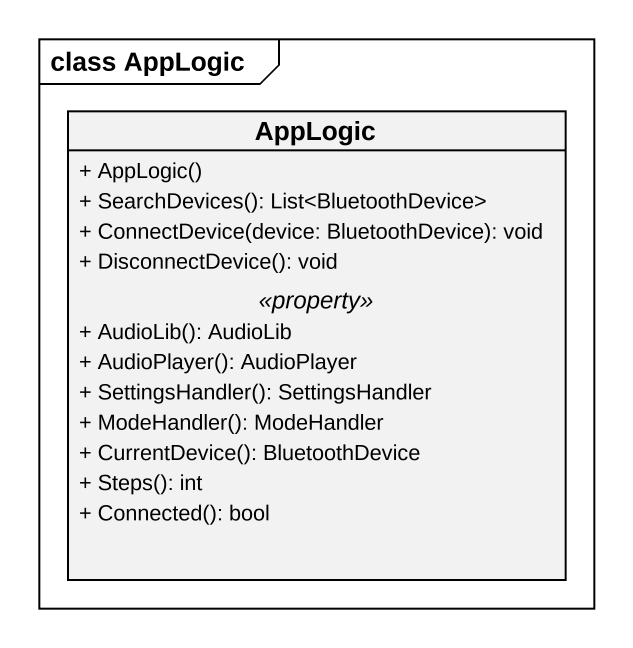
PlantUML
@startuml
mainframe class AppLogic
hide circle
hide empty members
skinparam classAttributeIconSize 0
class AppLogic {
  + AppLogic()
  + SearchDevices(): List<BluetoothDevice>
  + ConnectDevice(device: BluetoothDevice): void
  + DisconnectDevice(): void
  .. <<property>> ..
  + AudioLib(): AudioLib
  + AudioPlayer(): AudioPlayer
  + SettingsHandler(): SettingsHandler
  + ModeHandler(): ModeHandler
  + CurrentDevice(): BluetoothDevice
  + Steps(): int
  + Connected(): bool
}
@enduml
